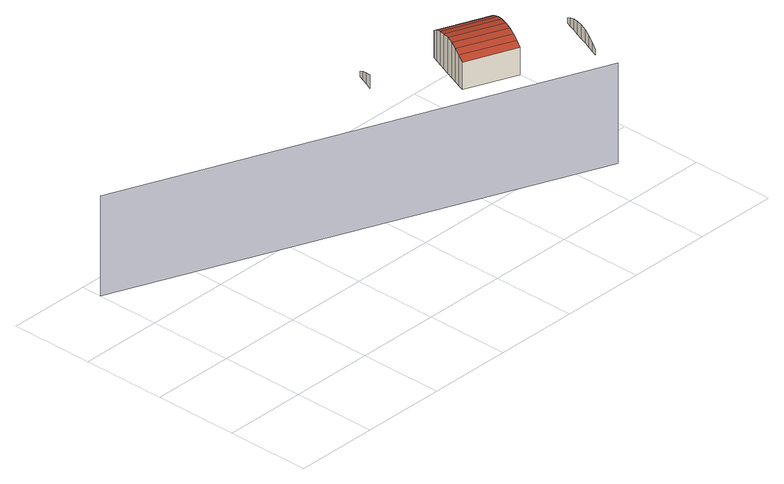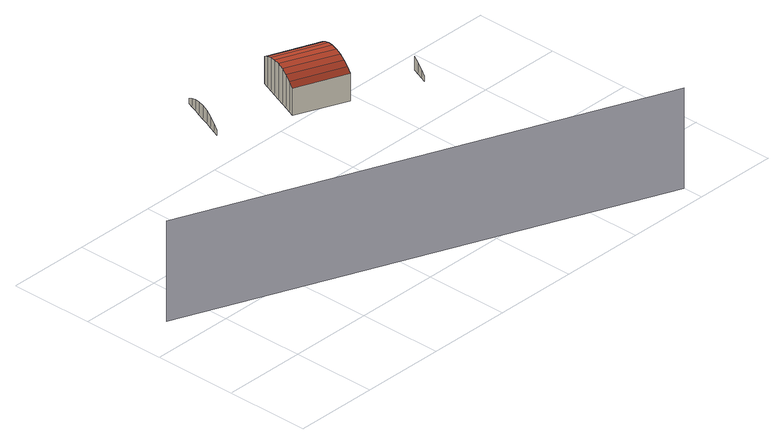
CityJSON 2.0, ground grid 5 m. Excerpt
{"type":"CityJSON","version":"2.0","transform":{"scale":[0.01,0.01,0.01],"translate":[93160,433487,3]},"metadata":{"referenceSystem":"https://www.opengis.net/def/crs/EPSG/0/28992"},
"CityObjects":{
"building1":{"type":"Building","attributes":{"measuredHeight":21.9},"children":["building1-1"],"geometry":[{"type":"MultiSurface","lod":"2","boundaries":[[[0,1,2,3]],[[1,4,5,2]],[[4,6,7,5]],[[8,9,10,11]],[[12,13,14,15]],[[13,16,17,14]],[[16,18,19,17]],[[18,20,21,19]],[[22,21,20,23]],[[24,12,15,25]],[[12,24,26,13]],[[27,22,23,28]],[[13,26,29,16]],[[30,27,28,31]],[[16,29,32,18]],[[33,30,31,34]],[[18,32,35,20]],[[20,35,36,23]],[[26,24,25,37]],[[23,36,38,28]],[[29,26,37,39]],[[28,38,40,31]],[[32,29,39,41]],[[31,40,42,34]],[[43,33,34,42]],[[35,32,41,44]],[[44,45,36,35]],[[45,46,38,36]],[[46,47,40,38]],[[47,43,42,40]],[[48,49,50,51]],[[49,52,53,50]],[[52,54,55,53]],[[54,56,57,55]],[[58,57,56,59]],[[60,58,59,61]],[[62,60,61,63]],[[64,62,63,65]]],"semantics":{"surfaces":[{"type":"WallSurface"},{"type":"ClosureSurface"},{"type":"RoofSurface"}],"values":[0,0,0,1,0,0,0,0,0,0,2,0,2,0,2,0,2,2,0,2,0,2,0,2,0,0,0,0,0,0,0,0,0,0,0,0,0,0]}}]},
"building1-1":{"type":"BuildingInstallation","parents":["building1"],"geometry":[{"type":"MultiSurface","lod":"2","boundaries":[[[33,30,31,34]],[[45,46,38,36]],[[32,29,39,41]],[[43,33,34,42]],[[30,27,28,31]],[[46,47,40,38]],[[27,22,23,28]],[[35,32,41,44]],[[16,18,19,17]],[[13,16,17,14]],[[18,20,21,19]],[[29,26,37,39]],[[47,43,42,40]],[[44,45,36,35]],[[26,24,25,37]],[[22,21,20,23]],[[12,13,14,15]],[[24,12,15,25]],[[31,40,42,34]],[[20,35,36,23]],[[28,38,40,31]],[[18,32,35,20]],[[16,29,32,18]],[[13,26,29,16]],[[12,24,26,13]],[[23,36,38,28]]],"semantics":{"surfaces":[{"type":"WallSurface"},{"type":"RoofSurface"}],"values":[0,0,0,0,0,0,0,0,0,0,0,0,0,0,0,0,0,0,1,1,1,1,1,1,1,1]}}]}
},
"vertices":[
[1249,653,999],[1265,694,999],[1265,694,1068],[1249,653,1079],[1281,732,999],[1281,732,1051],[1295,767,999],[1295,767,1030],[2724,291,11],[3,1378,11],[3,1378,618],[2724,291,618],[1560,299,1163],[1574,334,1185],[1574,334,999],[1560,299,999],[1589,372,1202],[1589,372,999],[1606,413,1212],[1606,413,999],[1623,456,1216],[1623,456,999],[1640,499,999],[1640,499,1212],[1863,177,1163],[1863,177,999],[1877,212,1185],[1657,540,999],[1657,540,1202],[1892,250,1202],[1672,578,999],[1672,578,1185],[1909,291,1212],[1686,612,999],[1686,612,1163],[1926,334,1216],[1943,377,1212],[1877,212,999],[1960,418,1202],[1892,250,999],[1975,456,1185],[1909,291,999],[1989,490,1163],[1989,490,999],[1926,334,999],[1943,377,999],[1960,418,999],[1975,456,999],[2263,22,1029],[2277,57,1051],[2277,57,999],[2263,22,999],[2292,95,1068],[2292,95,999],[2309,136,1078],[2309,136,999],[2326,179,1082],[2326,179,999],[2343,222,999],[2343,222,1078],[2360,263,999],[2360,263,1068],[2375,301,999],[2375,301,1051],[2389,335,999],[2389,335,1029]
]}
